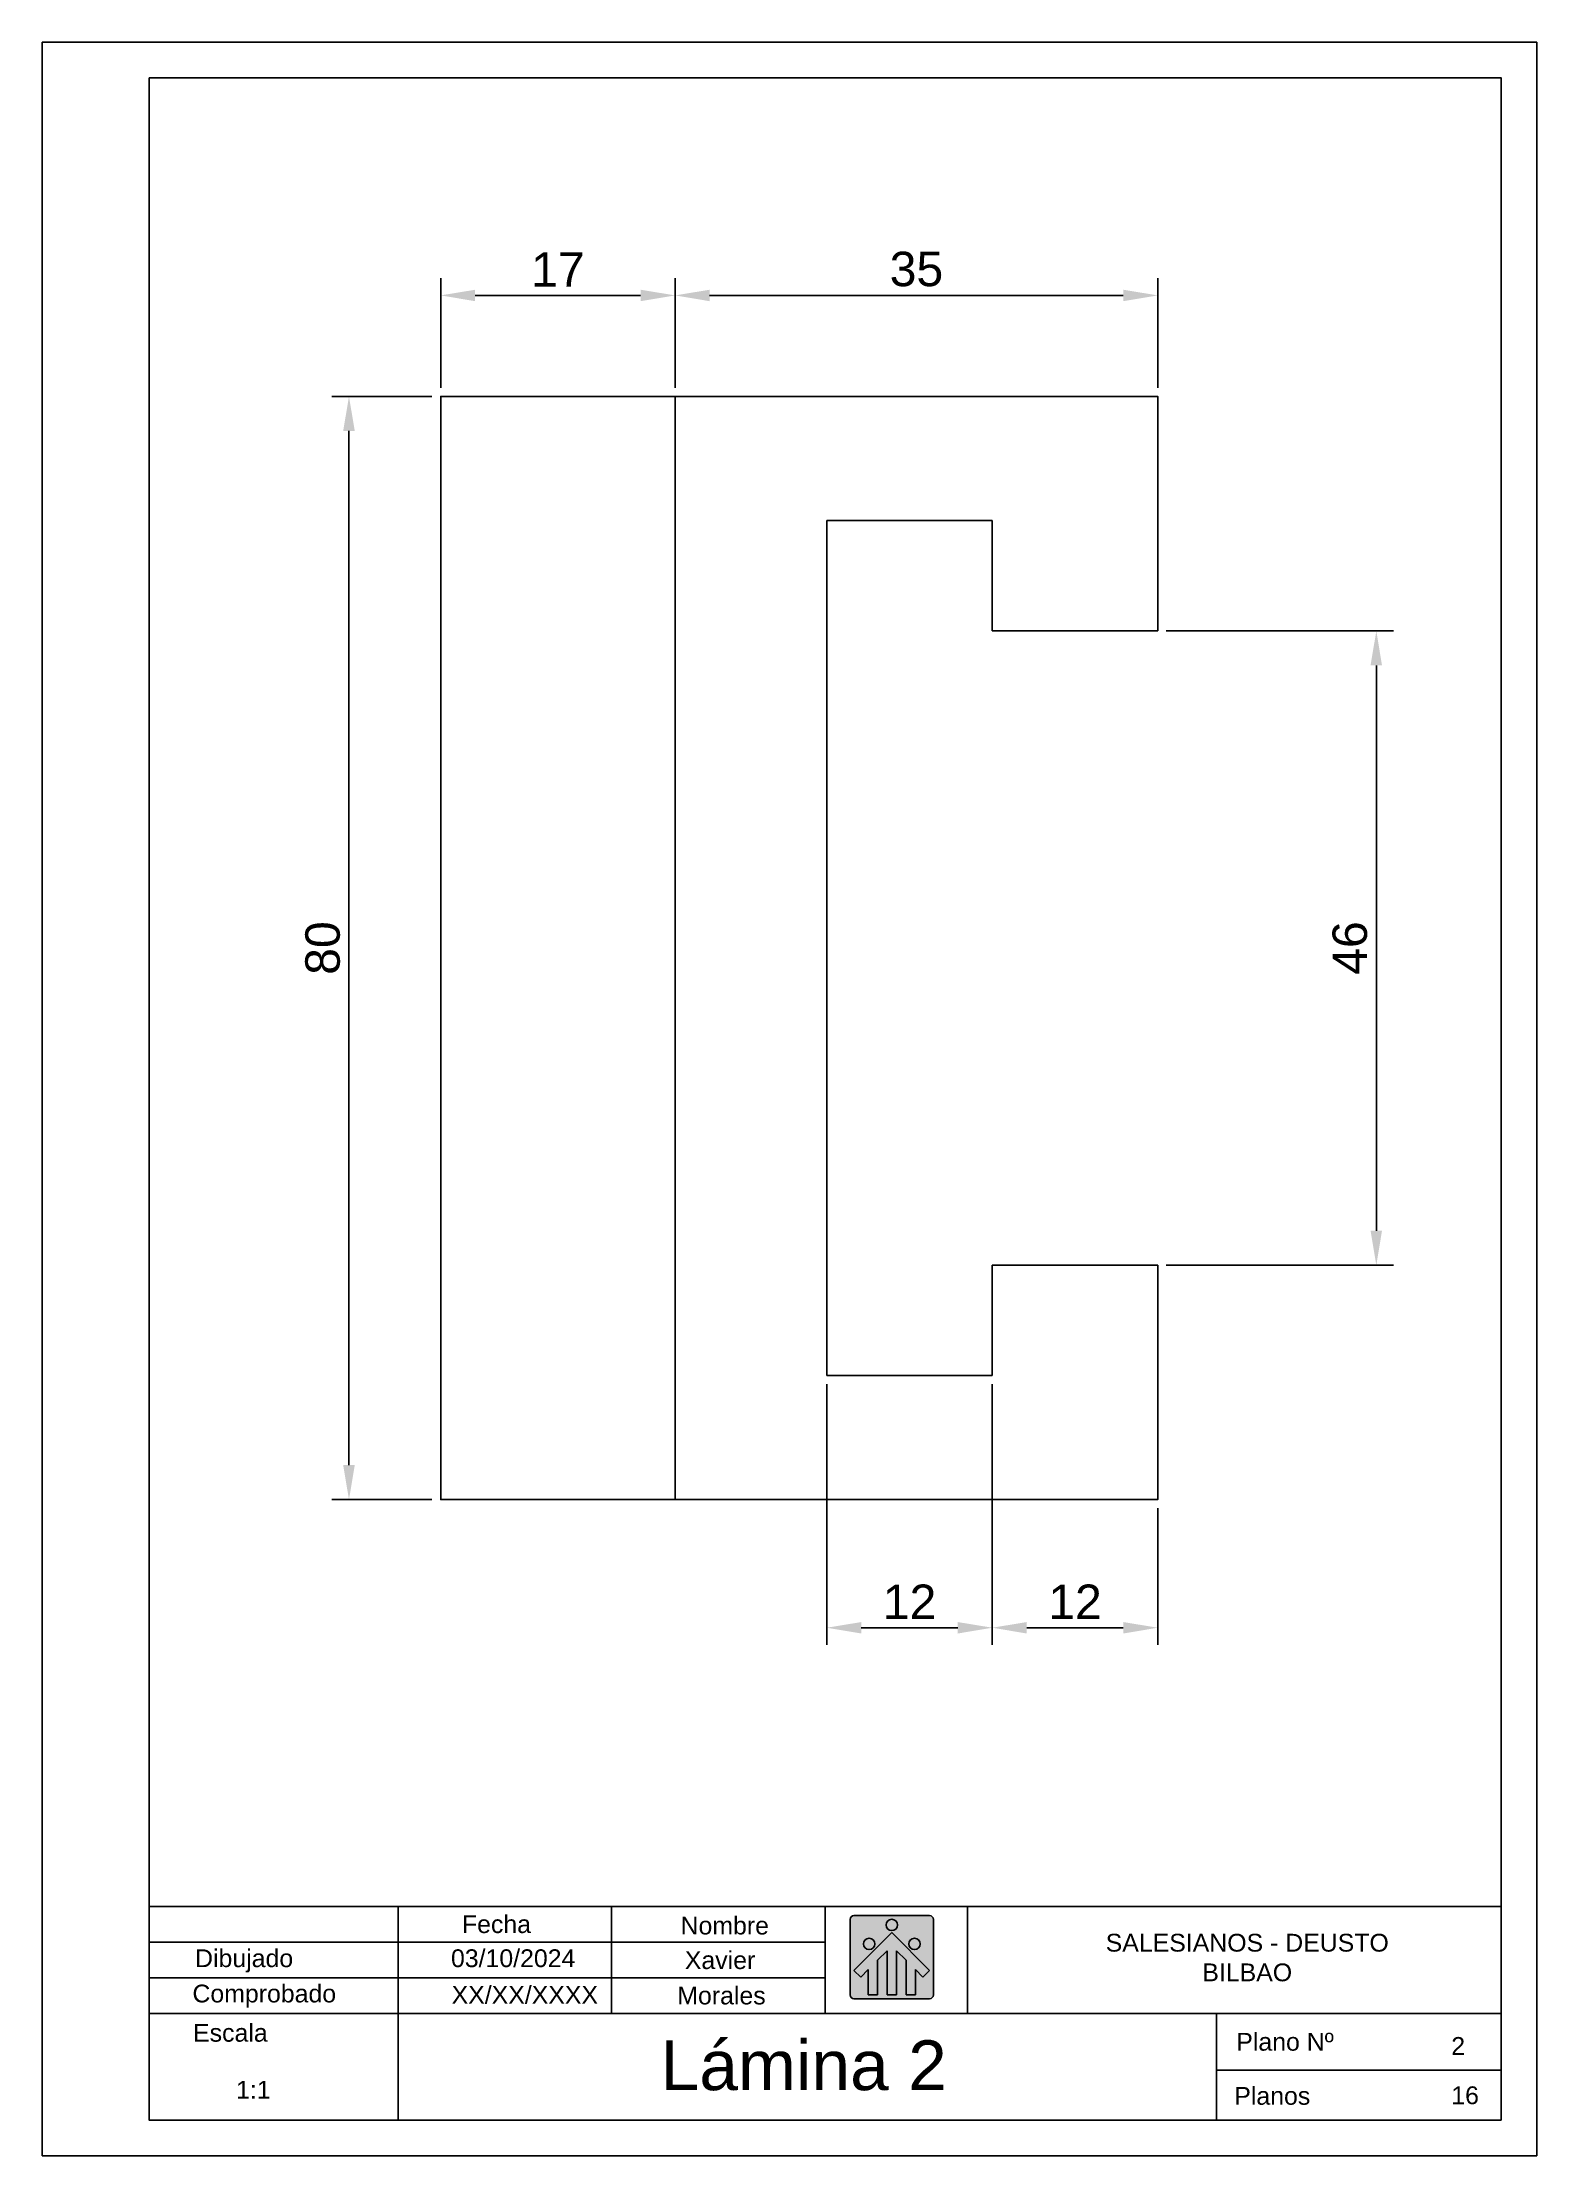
# Paper-space layout 'Lamina_2' of a CAD drawing. Header units: millimetres. Extents: x -1918 to -1708, y -397 to -100.
# The model-space entities are those that its viewports show. They can reach past a viewport. Long polylines and large blocks are cut down to what shows.
import ezdxf

# ---------------------------------------------------------------- set-up
doc = ezdxf.new("R2010")
doc.units = ezdxf.units.MM
for name, color, linetype in [('Caj_Borde', 2, 'Continuous'), ('Caj_text_editar', 6, 'Continuous'), ('Caj_texto_fijo', 7, 'Continuous'), ('Cajetin', 7, 'Continuous'), ('Cota', 3, 'Continuous'), ('Cotas', 3, 'Continuous'), ('Figura', 7, 'Continuous'), ('Logo_SD', 1, 'Continuous')]:
    doc.layers.add(name, color=color, linetype=linetype)
doc.styles.get("Standard").update_dxf_attribs({"font": 'arial.ttf'})
doc.dimstyles.new('ISO-25', dxfattribs={"dimtxt": 2.5, "dimasz": 2.5, "dimexe": 1.25, "dimexo": 0.625, "dimtad": 1, "dimtxsty": 'Standard', "dimcen": 2.5, "dimadec": 0, "dimazin": 0, "dimtfac": 1, "dimtmove": 0, "dimatfit": 3, "dimfxl": 1, "dimarcsym": 0})

# ---------------------------------------------------------------- blocks, each defined once
blk = doc.blocks.new('*D12')
at = {"layer": 'Cota', "color": 0, "lineweight": -2, "transparency": 16777216}
for p, q in [((428.23, 142.02), (428.23, 149.98)), ((430.73, 148.73), (460.73, 148.73)), ((463.23, 142.02), (463.23, 149.98))]:
    blk.add_line(p, q, dxfattribs=at)
at = {"layer": 'Cota', "color": 0, "transparency": 16777216}
for points in [[(430.73, 149.14), (430.73, 148.31), (428.23, 148.73)], [(460.73, 149.14), (460.73, 148.31), (463.23, 148.73)]]:
    blk.add_solid(points, dxfattribs=at)
at = {"layer": 'Defpoints', "color": 0, "transparency": 16777216}
for p in [(463.23, 148.73), (428.23, 141.4), (463.23, 141.4)]:
    blk.add_point(p, dxfattribs=at)
at = {"layer": 'Cota', "color": 0, "transparency": 16777216, "insert": (445.73, 150.63), "char_height": 2.5, "attachment_point": 5}
blk.add_mtext('35', dxfattribs=at)
blk = doc.blocks.new('*D13')
at = {"layer": 'Cota', "color": 0, "lineweight": -2, "transparency": 16777216}
for p, q in [((411.23, 142.02), (411.23, 149.98)), ((413.73, 148.73), (425.73, 148.73)), ((428.23, 142.02), (428.23, 149.98))]:
    blk.add_line(p, q, dxfattribs=at)
at = {"layer": 'Cota', "color": 0, "transparency": 16777216}
for points in [[(413.73, 149.14), (413.73, 148.31), (411.23, 148.73)], [(425.73, 149.14), (425.73, 148.31), (428.23, 148.73)]]:
    blk.add_solid(points, dxfattribs=at)
at = {"layer": 'Defpoints', "color": 0, "transparency": 16777216}
for p in [(428.23, 148.73), (411.23, 141.4), (428.23, 141.4)]:
    blk.add_point(p, dxfattribs=at)
at = {"layer": 'Cota', "color": 0, "transparency": 16777216, "insert": (419.73, 150.61), "char_height": 2.5, "attachment_point": 5}
blk.add_mtext('17', dxfattribs=at)
blk = doc.blocks.new('*D14')
at = {"layer": 'Cota', "color": 0, "lineweight": -2, "transparency": 16777216}
for p, q in [((410.6, 141.4), (403.33, 141.4)), ((404.58, 138.9), (404.58, 63.9)), ((410.6, 61.4), (403.33, 61.4))]:
    blk.add_line(p, q, dxfattribs=at)
at = {"layer": 'Cota', "color": 0, "transparency": 16777216}
for points in [[(404.16, 138.9), (405, 138.9), (404.58, 141.4)], [(404.16, 63.9), (405, 63.9), (404.58, 61.4)]]:
    blk.add_solid(points, dxfattribs=at)
at = {"layer": 'Defpoints', "color": 0, "transparency": 16777216}
for p in [(411.23, 141.4), (404.58, 61.4), (411.23, 61.4)]:
    blk.add_point(p, dxfattribs=at)
at = {"layer": 'Cota', "color": 0, "transparency": 16777216, "insert": (402.68, 101.4), "char_height": 2.5, "attachment_point": 5, "rotation": 90}
blk.add_mtext('80', dxfattribs=at)
blk = doc.blocks.new('*D15')
at = {"layer": 'Cota', "color": 0, "lineweight": -2, "transparency": 16777216}
for p, q in [((439.23, 69.77), (439.23, 50.86)), ((451.23, 69.77), (451.23, 50.86)), ((441.73, 52.11), (448.73, 52.11))]:
    blk.add_line(p, q, dxfattribs=at)
at = {"layer": 'Cota', "color": 0, "transparency": 16777216}
for points in [[(441.73, 52.52), (441.73, 51.69), (439.23, 52.11)], [(448.73, 52.52), (448.73, 51.69), (451.23, 52.11)]]:
    blk.add_solid(points, dxfattribs=at)
at = {"layer": 'Defpoints', "color": 0, "transparency": 16777216}
for p in [(439.23, 70.4), (451.23, 70.4), (451.23, 52.11)]:
    blk.add_point(p, dxfattribs=at)
at = {"layer": 'Cota', "color": 0, "transparency": 16777216, "insert": (445.23, 53.99), "char_height": 2.5, "attachment_point": 5}
blk.add_mtext('12', dxfattribs=at)
blk = doc.blocks.new('*D16')
at = {"layer": 'Cota', "color": 0, "lineweight": -2, "transparency": 16777216}
for p, q in [((451.23, 69.77), (451.23, 50.86)), ((463.23, 60.77), (463.23, 50.86)), ((453.73, 52.11), (460.73, 52.11))]:
    blk.add_line(p, q, dxfattribs=at)
at = {"layer": 'Cota', "color": 0, "transparency": 16777216}
for points in [[(453.73, 52.52), (453.73, 51.69), (451.23, 52.11)], [(460.73, 52.52), (460.73, 51.69), (463.23, 52.11)]]:
    blk.add_solid(points, dxfattribs=at)
at = {"layer": 'Defpoints', "color": 0, "transparency": 16777216}
for p in [(451.23, 70.4), (463.23, 61.4), (463.23, 52.11)]:
    blk.add_point(p, dxfattribs=at)
at = {"layer": 'Cota', "color": 0, "transparency": 16777216, "insert": (457.23, 53.99), "char_height": 2.5, "attachment_point": 5}
blk.add_mtext('12', dxfattribs=at)
blk = doc.blocks.new('*D17')
at = {"layer": 'Cota', "color": 0, "lineweight": -2, "transparency": 16777216}
for p, q in [((463.85, 124.4), (480.33, 124.4)), ((479.08, 121.9), (479.08, 80.9)), ((463.85, 78.4), (480.33, 78.4))]:
    blk.add_line(p, q, dxfattribs=at)
at = {"layer": 'Cota', "color": 0, "transparency": 16777216}
for points in [[(478.66, 121.9), (479.49, 121.9), (479.08, 124.4)], [(478.66, 80.9), (479.49, 80.9), (479.08, 78.4)]]:
    blk.add_solid(points, dxfattribs=at)
at = {"layer": 'Defpoints', "color": 0, "transparency": 16777216}
for p in [(463.23, 124.4), (463.23, 78.4), (479.08, 78.4)]:
    blk.add_point(p, dxfattribs=at)
at = {"layer": 'Cota', "color": 0, "transparency": 16777216, "insert": (477.17, 101.4), "char_height": 2.5, "attachment_point": 5, "rotation": 90}
blk.add_mtext('46', dxfattribs=at)

msp = doc.modelspace()

# ---------------------------------------------------------------- linework, layer by layer
at = {"layer": 'Figura'}
for p, q in [((439.229, 132.398), (439.229, 101.398)), ((451.229, 132.398), (439.229, 132.398)), ((451.229, 124.398), (451.229, 132.398)), ((463.229, 124.398), (451.229, 124.398)), ((439.229, 70.398), (439.229, 101.398)), ((463.229, 78.398), (451.229, 78.398)), ((451.229, 78.398), (451.229, 70.398)), ((451.229, 70.398), (439.229, 70.398))]:
    msp.add_line(p, q, dxfattribs=at)
for points in [[(428.229, 101.398), (428.229, 141.398), (411.229, 141.398), (411.229, 101.398)], [(428.229, 101.398), (428.229, 141.398), (463.229, 141.398), (463.229, 124.398)], [(428.229, 101.398), (428.229, 61.398), (411.229, 61.398), (411.229, 101.398)], [(428.229, 101.398), (428.229, 61.398), (463.229, 61.398), (463.229, 78.398)]]:
    msp.add_lwpolyline(points, dxfattribs=at)

# ---------------------------------------------------------------- dimensions: what is measured, and where the dimension line sits
at = {"layer": 'Cota'}
for base, p1, p2, picture, middle in [((428.229, 148.728), (411.229, 141.398), (428.229, 141.398), '*D13', (419.729, 150.608)), ((463.229, 148.728), (428.229, 141.398), (463.229, 141.398), '*D12', (445.729, 150.63)), ((451.229, 52.105), (439.229, 70.398), (451.229, 70.398), '*D15', (445.229, 53.985)), ((463.229, 52.105), (451.229, 70.398), (463.229, 61.398), '*D16', (457.229, 53.985))]:
    dim = msp.add_linear_dim(base=base, p1=p1, p2=p2, dimstyle='ISO-25', dxfattribs=at)
    dim.commit()
    dim.dimension.update_dxf_attribs({"geometry": picture, "text_midpoint": middle})
for base, p1, p2, picture, middle in [((404.579, 61.398), (411.229, 141.398), (411.229, 61.398), '*D14', (402.677, 101.398)), ((479.076, 78.398), (463.229, 124.398), (463.229, 78.398), '*D17', (477.174, 101.398))]:
    dim = msp.add_linear_dim(base=base, p1=p1, p2=p2, angle=90, dimstyle='ISO-25', dxfattribs=at)
    dim.commit()
    dim.dimension.update_dxf_attribs({"geometry": picture, "text_midpoint": middle})

psp = doc.layouts.new('Lamina_2')

# ---------------------------------------------------------------- hatches: boundary and pattern name
at = {"true_color": 0xffffff}
h = psp.add_hatch(color=7, dxfattribs=at)
h.dxf.hatch_style = 1
h.paths.add_polyline_path([(-1797.61, -364.5, 1), (-1799.2, -364.5, 1)])
h.paths.add_polyline_path([(-1800.8, -367.16, 1), (-1802.39, -367.16, 1)], flags=17)
h.paths.add_polyline_path([(-1796.01, -367.16, 1), (-1794.42, -367.16, 1)], flags=17)
h.paths.add_polyline_path([(-1798.41, -365.56), (-1803.72, -370.88), (-1802.78, -371.82), (-1801.73, -370.76), (-1801.73, -374.33), (-1800.4, -374.33), (-1800.4, -369.44), (-1799.07, -368.11), (-1799.07, -374.33), (-1797.74, -374.33), (-1797.74, -368.11), (-1796.41, -369.44), (-1796.41, -374.33), (-1795.08, -374.33), (-1795.08, -370.76), (-1794.03, -371.82), (-1793.09, -370.88)])
at = {"layer": 'Cotas'}
h = psp.add_hatch(color=1, dxfattribs=at)
h.dxf.hatch_style = 1
h.paths.add_polyline_path([(-1804.25, -374.33, 0.414214), (-1803.72, -374.86), (-1793.09, -374.86, 0.414214), (-1792.56, -374.33), (-1792.56, -370.88), (-1792.56, -363.71, 0.414214), (-1793.09, -363.17), (-1803.72, -363.17, 0.414214), (-1804.25, -363.71)])
h.paths.add_polyline_path([(-1800.8, -367.16, -1), (-1802.39, -367.16, -1)], flags=16)
h.paths.add_polyline_path([(-1798.41, -365.56), (-1793.09, -370.88), (-1794.03, -371.82), (-1795.08, -370.76), (-1795.08, -374.33), (-1796.41, -374.33), (-1796.41, -369.44), (-1797.74, -368.11), (-1797.74, -374.33), (-1799.07, -374.33), (-1799.07, -368.11), (-1800.4, -369.44), (-1800.4, -374.33), (-1801.73, -374.33), (-1801.73, -370.76), (-1802.78, -371.82), (-1803.72, -370.88)], flags=16)
h.paths.add_polyline_path([(-1797.61, -364.5, -1), (-1799.2, -364.5, -1)], flags=16)
h.paths.add_polyline_path([(-1794.42, -367.16, -1), (-1796.01, -367.16, -1)], flags=16)

# ---------------------------------------------------------------- linework, layer by layer
at = {"layer": 'Caj_Borde'}
psp.add_lwpolyline([(-1917.78, -99.92), (-1707.78, -99.92), (-1707.78, -396.92), (-1917.78, -396.92)], close=True, dxfattribs=at)
at = {"layer": 'Cajetin'}
for p, q in [((-1902.78, -361.92), (-1712.78, -361.92)), ((-1867.78, -391.92), (-1867.78, -361.92)), ((-1837.78, -361.92), (-1837.78, -376.92)), ((-1807.78, -361.92), (-1807.78, -376.92)), ((-1787.78, -361.92), (-1787.78, -376.92)), ((-1902.78, -366.92), (-1807.78, -366.92)), ((-1902.78, -371.92), (-1807.78, -371.92)), ((-1902.78, -376.92), (-1712.78, -376.92)), ((-1752.78, -391.92), (-1752.78, -376.92)), ((-1712.78, -384.92), (-1752.78, -384.92))]:
    psp.add_line(p, q, dxfattribs=at)
psp.add_lwpolyline([(-1902.78, -104.92), (-1712.78, -104.92), (-1712.78, -391.92), (-1902.78, -391.92)], close=True, dxfattribs=at)
at = {"layer": 'Logo_SD'}
for p, q in [((-1804.25, -363.71), (-1804.25, -374.33)), ((-1803.72, -363.17), (-1793.09, -363.17)), ((-1792.56, -370.88), (-1792.56, -363.71)), ((-1803.72, -370.88), (-1798.41, -365.56)), ((-1800.4, -369.44), (-1799.07, -368.11)), ((-1799.07, -368.11), (-1799.07, -374.33)), ((-1798.41, -365.56), (-1793.09, -370.88)), ((-1797.74, -368.11), (-1796.41, -369.44)), ((-1797.74, -368.11), (-1797.74, -374.33)), ((-1802.78, -371.82), (-1803.72, -370.88)), ((-1802.78, -371.82), (-1801.73, -370.76)), ((-1801.73, -370.76), (-1801.73, -374.33)), ((-1800.4, -369.44), (-1800.4, -374.33)), ((-1796.41, -369.44), (-1796.41, -374.33)), ((-1795.08, -370.76), (-1794.03, -371.82)), ((-1795.08, -370.76), (-1795.08, -374.33)), ((-1794.03, -371.82), (-1793.09, -370.88)), ((-1792.56, -374.33), (-1792.56, -370.88)), ((-1793.09, -374.86), (-1803.72, -374.86)), ((-1801.73, -374.33), (-1800.4, -374.33)), ((-1799.07, -374.33), (-1797.74, -374.33)), ((-1796.41, -374.33), (-1795.08, -374.33))]:
    psp.add_line(p, q, dxfattribs=at)
for centre in [(-1798.41, -364.5), (-1801.59, -367.16), (-1795.22, -367.16)]:
    psp.add_circle(centre, 0.797, dxfattribs=at)
for centre, start, end in [((-1803.72, -363.71), 90, 180), ((-1793.09, -363.71), 0, 90), ((-1803.72, -374.33), 180, 270), ((-1793.09, -374.33), 270, 0)]:
    psp.add_arc(centre, 0.531, start, end, dxfattribs=at)

# ---------------------------------------------------------------- texts
at = {"layer": 'Caj_text_editar', "attachment_point": 1}
for s, width, insert, char_height in [('03/10/2024', 4.8216, (-1860.35, -367.92), 2.5), ('Xavier', 4.8216, (-1827.49, -368.19), 2.5), ('XX/XX/XXXX', 4.8216, (-1860.26, -373.06), 2.5), ('Morales', 4.8216, (-1828.55, -373.16), 2.5), ('Lámina 2', 46.3053, (-1830.9, -380.71), 7), ('2', 3.8577, (-1719.79, -380.25), 2.5), ('1:1', 4.8216, (-1890.55, -386.4), 2.5), ('16', 4.8216, (-1719.79, -387.18), 2.5)]:
    psp.add_mtext_dynamic_manual_height_columns(s, width=width, gutter_width=12.5, heights=[0], dxfattribs=dict(at, insert=insert, char_height=char_height))
at = {"layer": 'Caj_texto_fijo', "char_height": 2.5}
for s, width, insert, attachment_point in [('Fecha', 9.4868, (-1858.81, -363.13), 1), ('Nombre', 9.4868, (-1828.09, -363.33), 1), ('Dibujado', 14.1272, (-1896.31, -367.92), 1), ('SALESIANOS - DEUSTO BILBAO', 41.1346, (-1748.46, -365.74), 2), ('Comprobado', 20.531, (-1896.68, -372.88), 1), ('Escala', 11.1573, (-1896.59, -378.4), 1), ('Plano Nº', 14.4057, (-1750, -379.66), 1), ('Planos', 10.9717, (-1750.28, -387.26), 1)]:
    psp.add_mtext_dynamic_manual_height_columns(s, width=width, gutter_width=12.5, heights=[0], dxfattribs=dict(at, insert=insert, attachment_point=attachment_point))

# ---------------------------------------------------------------- viewports
at = {"layer": 'Cajetin'}
psp.add_viewport(center=(-1807.78, -233.42), size=(190, 257), view_center_point=(439.106, 98.196), view_height=132.626, dxfattribs=at)

doc.saveas('drawing.dxf')
